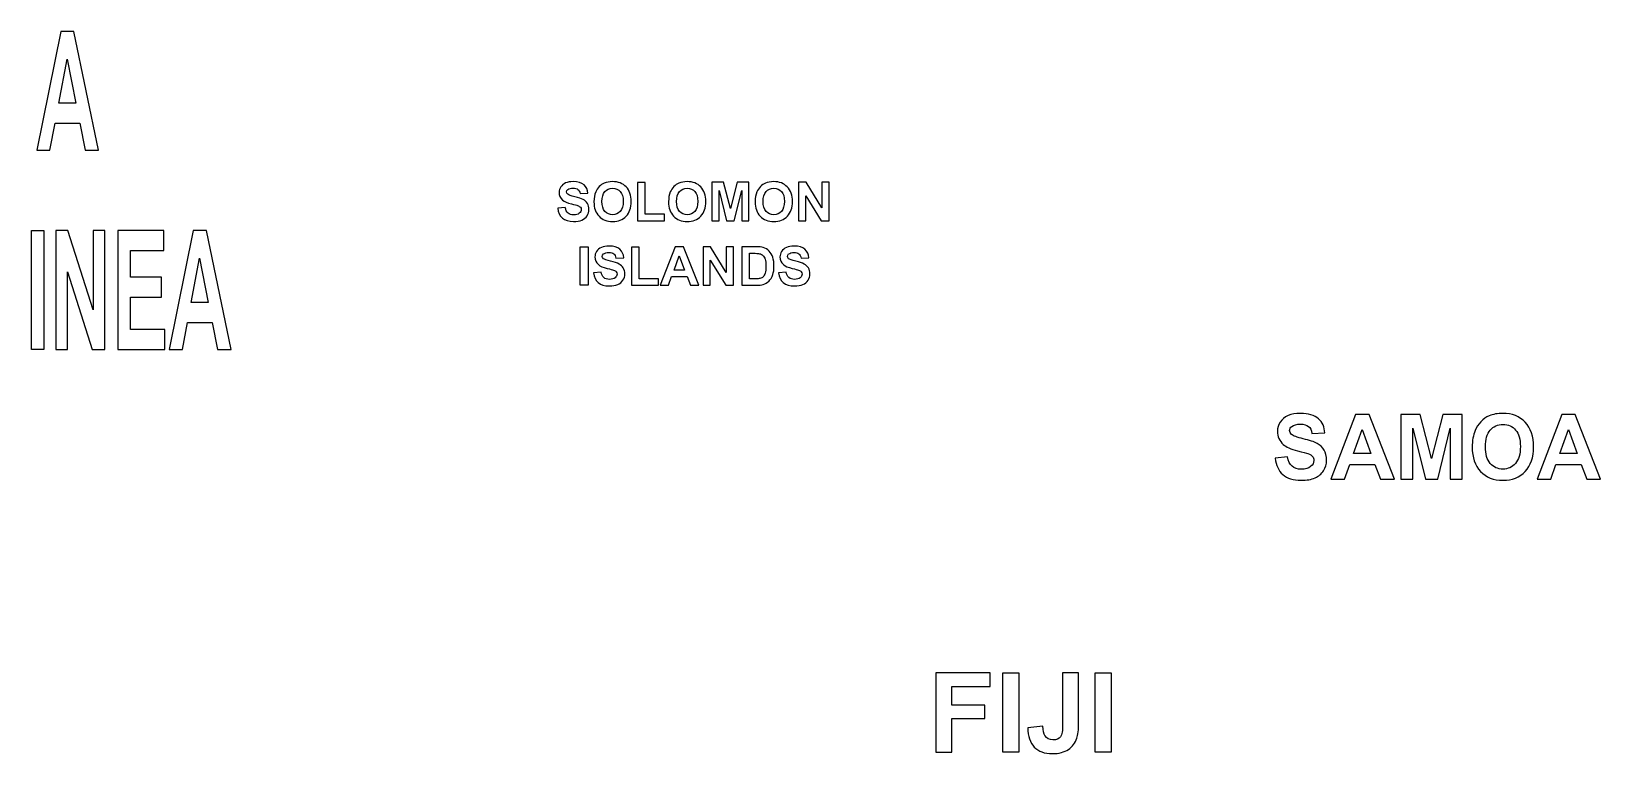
# Model space of a CAD drawing. Header units: centimetres. Extents: x -12.1 to 12.1, y -5 to 6.2.
# Drawn here: x 9.25 to 12.114, y -1.959 to -0.642 of the extents above; entities that cross this region are included whole.
import ezdxf

# ---------------------------------------------------------------- set-up
doc = ezdxf.new("R2010")
doc.units = ezdxf.units.CM
doc.header["$MEASUREMENT"] = 0
doc.layers.add('Layer 1', color=7, linetype='Continuous')

msp = doc.modelspace()

# ---------------------------------------------------------------- linework, layer by layer
at = {"layer": 'Layer 1', "color": 250}
for points, knots in [([(9.37281, -0.85866), (9.37281, -0.85866), (9.34809, -0.85866), (9.34809, -0.85866), (9.34809, -0.85866), (9.34809, -0.85866), (9.33828, -0.80944), (9.33828, -0.80944), (9.33828, -0.80944), (9.33828, -0.80944), (9.29329, -0.80944), (9.29329, -0.80944), (9.29329, -0.80944), (9.29329, -0.80944), (9.28397, -0.85866), (9.28397, -0.85866), (9.28397, -0.85866), (9.28397, -0.85866), (9.25986, -0.85866), (9.25986, -0.85866), (9.25986, -0.85866), (9.25986, -0.85866), (9.30374, -0.64189), (9.30374, -0.64189), (9.30374, -0.64189), (9.30374, -0.64189), (9.32776, -0.64189), (9.32776, -0.64189), (9.32776, -0.64189), (9.32776, -0.64189), (9.37281, -0.85866), (9.37281, -0.85866)], [0, 0, 0, 0, 0.1111111, 0.1111111, 0.1111111, 0.1111111, 0.2222222, 0.2222222, 0.2222222, 0.2222222, 0.3333333, 0.3333333, 0.3333333, 0.3333333, 0.4444444, 0.4444444, 0.4444444, 0.4444444, 0.5555556, 0.5555556, 0.5555556, 0.5555556, 0.6666667, 0.6666667, 0.6666667, 0.6666667, 0.7777778, 0.7777778, 0.7777778, 0.7777778, 1, 1, 1, 1]), ([(9.331, -0.7729), (9.331, -0.7729), (9.31548, -0.69247), (9.31548, -0.69247), (9.31548, -0.69247), (9.31548, -0.69247), (9.30025, -0.7729), (9.30025, -0.7729), (9.30025, -0.7729), (9.30025, -0.7729), (9.331, -0.7729), (9.331, -0.7729)], [0, 0, 0, 0, 0.25, 0.25, 0.25, 0.25, 0.5, 0.5, 0.5, 0.5, 1, 1, 1, 1]), ([(10.21053, -0.96456), (10.21053, -0.96456), (10.22431, -0.96319), (10.22431, -0.96319), (10.22431, -0.96319), (10.22515, -0.96782), (10.22681, -0.97123), (10.22937, -0.97341), (10.22937, -0.97341), (10.23191, -0.97557), (10.23528, -0.97664), (10.23963, -0.97664), (10.23963, -0.97664), (10.24422, -0.97664), (10.24763, -0.97571), (10.24993, -0.97379), (10.24993, -0.97379), (10.25226, -0.9718), (10.25339, -0.96957), (10.25339, -0.96698), (10.25339, -0.96698), (10.25339, -0.96534), (10.25293, -0.96389), (10.25197, -0.96275), (10.25197, -0.96275), (10.25095, -0.96159), (10.24926, -0.96057), (10.24687, -0.95972), (10.24687, -0.95972), (10.24519, -0.95914), (10.24137, -0.95809), (10.23551, -0.95664), (10.23551, -0.95664), (10.22792, -0.95474), (10.22259, -0.95245), (10.21948, -0.94967), (10.21948, -0.94967), (10.21522, -0.94584), (10.21306, -0.94112), (10.21306, -0.93558), (10.21306, -0.93558), (10.21306, -0.932), (10.21409, -0.92865), (10.21609, -0.92554), (10.21609, -0.92554), (10.21811, -0.92242), (10.22105, -0.92007), (10.22489, -0.91843), (10.22489, -0.91843), (10.22867, -0.91683), (10.23328, -0.91596), (10.23866, -0.91596), (10.23866, -0.91596), (10.24746, -0.91596), (10.2541, -0.91791), (10.25858, -0.92178), (10.25858, -0.92178), (10.26301, -0.92566), (10.26534, -0.93081), (10.26557, -0.93728), (10.26557, -0.93728), (10.26557, -0.93728), (10.25141, -0.93789), (10.25141, -0.93789), (10.25141, -0.93789), (10.25078, -0.93427), (10.24952, -0.93168), (10.24746, -0.93011), (10.24746, -0.93011), (10.2455, -0.92851), (10.24254, -0.92775), (10.23852, -0.92775), (10.23852, -0.92775), (10.23438, -0.92775), (10.23118, -0.92859), (10.22885, -0.93023), (10.22885, -0.93023), (10.22737, -0.93136), (10.22661, -0.93279), (10.22661, -0.93463), (10.22661, -0.93463), (10.22661, -0.93625), (10.22728, -0.93768), (10.22873, -0.93888), (10.22873, -0.93888), (10.23048, -0.94039), (10.23485, -0.94193), (10.24175, -0.94357), (10.24175, -0.94357), (10.24865, -0.94519), (10.25372, -0.94691), (10.25701, -0.94863), (10.25701, -0.94863), (10.26036, -0.95035), (10.26292, -0.95274), (10.26478, -0.95573), (10.26478, -0.95573), (10.26665, -0.9588), (10.26757, -0.96249), (10.26757, -0.96692), (10.26757, -0.96692), (10.26757, -0.97096), (10.26647, -0.97472), (10.26423, -0.97822), (10.26423, -0.97822), (10.26199, -0.98173), (10.25882, -0.98436), (10.25476, -0.98605), (10.25476, -0.98605), (10.25069, -0.98779), (10.24559, -0.98864), (10.23945, -0.98864), (10.23945, -0.98864), (10.2306, -0.98864), (10.22379, -0.98657), (10.21906, -0.98247), (10.21906, -0.98247), (10.21426, -0.97839), (10.21144, -0.97239), (10.21053, -0.96456)], [0, 0, 0, 0, 0.0322581, 0.0322581, 0.0322581, 0.0322581, 0.0645161, 0.0645161, 0.0645161, 0.0645161, 0.0967742, 0.0967742, 0.0967742, 0.0967742, 0.1290323, 0.1290323, 0.1290323, 0.1290323, 0.1612903, 0.1612903, 0.1612903, 0.1612903, 0.1935484, 0.1935484, 0.1935484, 0.1935484, 0.2258065, 0.2258065, 0.2258065, 0.2258065, 0.2580645, 0.2580645, 0.2580645, 0.2580645, 0.2903226, 0.2903226, 0.2903226, 0.2903226, 0.3225806, 0.3225806, 0.3225806, 0.3225806, 0.3548387, 0.3548387, 0.3548387, 0.3548387, 0.3870968, 0.3870968, 0.3870968, 0.3870968, 0.4193548, 0.4193548, 0.4193548, 0.4193548, 0.4516129, 0.4516129, 0.4516129, 0.4516129, 0.483871, 0.483871, 0.483871, 0.483871, 0.516129, 0.516129, 0.516129, 0.516129, 0.5483871, 0.5483871, 0.5483871, 0.5483871, 0.5806452, 0.5806452, 0.5806452, 0.5806452, 0.6129032, 0.6129032, 0.6129032, 0.6129032, 0.6451613, 0.6451613, 0.6451613, 0.6451613, 0.6774194, 0.6774194, 0.6774194, 0.6774194, 0.7096774, 0.7096774, 0.7096774, 0.7096774, 0.7419355, 0.7419355, 0.7419355, 0.7419355, 0.7741935, 0.7741935, 0.7741935, 0.7741935, 0.8064516, 0.8064516, 0.8064516, 0.8064516, 0.8387097, 0.8387097, 0.8387097, 0.8387097, 0.8709677, 0.8709677, 0.8709677, 0.8709677, 0.9032258, 0.9032258, 0.9032258, 0.9032258, 0.9354839, 0.9354839, 0.9354839, 0.9354839, 1, 1, 1, 1]), ([(10.27666, -0.95274), (10.27666, -0.94557), (10.27771, -0.93957), (10.27986, -0.93474), (10.27986, -0.93474), (10.28144, -0.93116), (10.28362, -0.9279), (10.28639, -0.9251), (10.28639, -0.9251), (10.28915, -0.92228), (10.29215, -0.92015), (10.29547, -0.91875), (10.29547, -0.91875), (10.29984, -0.91692), (10.30487, -0.91596), (10.31059, -0.91596), (10.31059, -0.91596), (10.32092, -0.91596), (10.32922, -0.91922), (10.33546, -0.92562), (10.33546, -0.92562), (10.34163, -0.93204), (10.34471, -0.94097), (10.34471, -0.95238), (10.34471, -0.95238), (10.34471, -0.96372), (10.34166, -0.9726), (10.33551, -0.979), (10.33551, -0.979), (10.32931, -0.98537), (10.32109, -0.98855), (10.31079, -0.98855), (10.31079, -0.98855), (10.30037, -0.98855), (10.29204, -0.98537), (10.28589, -0.97903), (10.28589, -0.97903), (10.27972, -0.97265), (10.27666, -0.96389), (10.27666, -0.95274)], [0, 0, 0, 0, 0.0909091, 0.0909091, 0.0909091, 0.0909091, 0.1818182, 0.1818182, 0.1818182, 0.1818182, 0.2727273, 0.2727273, 0.2727273, 0.2727273, 0.3636364, 0.3636364, 0.3636364, 0.3636364, 0.4545455, 0.4545455, 0.4545455, 0.4545455, 0.5454545, 0.5454545, 0.5454545, 0.5454545, 0.6363636, 0.6363636, 0.6363636, 0.6363636, 0.7272727, 0.7272727, 0.7272727, 0.7272727, 0.8181818, 0.8181818, 0.8181818, 0.8181818, 1, 1, 1, 1]), ([(10.41282, -0.95274), (10.41282, -0.94557), (10.41384, -0.93957), (10.41599, -0.93474), (10.41599, -0.93474), (10.41763, -0.93116), (10.41978, -0.9279), (10.42255, -0.9251), (10.42255, -0.9251), (10.42531, -0.92228), (10.42834, -0.92015), (10.43163, -0.91875), (10.43163, -0.91875), (10.436, -0.91692), (10.44104, -0.91596), (10.44675, -0.91596), (10.44675, -0.91596), (10.45708, -0.91596), (10.46539, -0.91922), (10.47158, -0.92562), (10.47158, -0.92562), (10.47773, -0.93204), (10.4809, -0.94097), (10.4809, -0.95238), (10.4809, -0.95238), (10.4809, -0.96372), (10.47778, -0.9726), (10.47162, -0.979), (10.47162, -0.979), (10.46547, -0.98537), (10.45723, -0.98855), (10.44695, -0.98855), (10.44695, -0.98855), (10.43647, -0.98855), (10.4282, -0.98537), (10.42205, -0.97903), (10.42205, -0.97903), (10.41588, -0.97265), (10.41282, -0.96389), (10.41282, -0.95274)], [0, 0, 0, 0, 0.0909091, 0.0909091, 0.0909091, 0.0909091, 0.1818182, 0.1818182, 0.1818182, 0.1818182, 0.2727273, 0.2727273, 0.2727273, 0.2727273, 0.3636364, 0.3636364, 0.3636364, 0.3636364, 0.4545455, 0.4545455, 0.4545455, 0.4545455, 0.5454545, 0.5454545, 0.5454545, 0.5454545, 0.6363636, 0.6363636, 0.6363636, 0.6363636, 0.7272727, 0.7272727, 0.7272727, 0.7272727, 0.8181818, 0.8181818, 0.8181818, 0.8181818, 1, 1, 1, 1]), ([(10.57077, -0.95274), (10.57077, -0.94557), (10.57181, -0.93957), (10.57394, -0.93474), (10.57394, -0.93474), (10.57557, -0.93116), (10.57772, -0.9279), (10.58049, -0.9251), (10.58049, -0.9251), (10.58325, -0.92228), (10.58628, -0.92015), (10.58958, -0.91875), (10.58958, -0.91875), (10.59397, -0.91692), (10.59901, -0.91596), (10.60472, -0.91596), (10.60472, -0.91596), (10.61503, -0.91596), (10.6233, -0.91922), (10.62953, -0.92562), (10.62953, -0.92562), (10.6357, -0.93204), (10.63885, -0.94097), (10.63885, -0.95238), (10.63885, -0.95238), (10.63885, -0.96372), (10.63573, -0.9726), (10.62959, -0.979), (10.62959, -0.979), (10.62338, -0.98537), (10.6152, -0.98855), (10.60489, -0.98855), (10.60489, -0.98855), (10.59444, -0.98855), (10.58617, -0.98537), (10.57999, -0.97903), (10.57999, -0.97903), (10.57382, -0.97265), (10.57077, -0.96389), (10.57077, -0.95274)], [0, 0, 0, 0, 0.0909091, 0.0909091, 0.0909091, 0.0909091, 0.1818182, 0.1818182, 0.1818182, 0.1818182, 0.2727273, 0.2727273, 0.2727273, 0.2727273, 0.3636364, 0.3636364, 0.3636364, 0.3636364, 0.4545455, 0.4545455, 0.4545455, 0.4545455, 0.5454545, 0.5454545, 0.5454545, 0.5454545, 0.6363636, 0.6363636, 0.6363636, 0.6363636, 0.7272727, 0.7272727, 0.7272727, 0.7272727, 0.8181818, 0.8181818, 0.8181818, 0.8181818, 1, 1, 1, 1]), ([(10.29125, -0.95221), (10.29125, -0.96019), (10.29305, -0.96619), (10.29679, -0.97029), (10.29679, -0.97029), (10.30045, -0.97443), (10.30508, -0.97647), (10.31074, -0.97647), (10.31074, -0.97647), (10.31638, -0.97647), (10.32101, -0.97443), (10.32465, -0.97033), (10.32465, -0.97033), (10.32829, -0.96631), (10.33007, -0.96019), (10.33007, -0.95204), (10.33007, -0.95204), (10.33007, -0.944), (10.32835, -0.93803), (10.32479, -0.93404), (10.32479, -0.93404), (10.32124, -0.93011), (10.31655, -0.9281), (10.31074, -0.9281), (10.31074, -0.9281), (10.30487, -0.9281), (10.30019, -0.93014), (10.29661, -0.93407), (10.29661, -0.93407), (10.29303, -0.93812), (10.29125, -0.94414), (10.29125, -0.95221)], [0, 0, 0, 0, 0.1111111, 0.1111111, 0.1111111, 0.1111111, 0.2222222, 0.2222222, 0.2222222, 0.2222222, 0.3333333, 0.3333333, 0.3333333, 0.3333333, 0.4444444, 0.4444444, 0.4444444, 0.4444444, 0.5555556, 0.5555556, 0.5555556, 0.5555556, 0.6666667, 0.6666667, 0.6666667, 0.6666667, 0.7777778, 0.7777778, 0.7777778, 0.7777778, 1, 1, 1, 1]), ([(10.35618, -0.98739), (10.35618, -0.98739), (10.35618, -0.91776), (10.35618, -0.91776), (10.35618, -0.91776), (10.35618, -0.91776), (10.37034, -0.91776), (10.37034, -0.91776), (10.37034, -0.91776), (10.37034, -0.91776), (10.37034, -0.97553), (10.37034, -0.97553), (10.37034, -0.97553), (10.37034, -0.97553), (10.40558, -0.97553), (10.40558, -0.97553), (10.40558, -0.97553), (10.40558, -0.97553), (10.40558, -0.98739), (10.40558, -0.98739), (10.40558, -0.98739), (10.40558, -0.98739), (10.35618, -0.98739), (10.35618, -0.98739)], [0, 0, 0, 0, 0.1428571, 0.1428571, 0.1428571, 0.1428571, 0.2857143, 0.2857143, 0.2857143, 0.2857143, 0.4285714, 0.4285714, 0.4285714, 0.4285714, 0.5714286, 0.5714286, 0.5714286, 0.5714286, 0.7142857, 0.7142857, 0.7142857, 0.7142857, 1, 1, 1, 1]), ([(10.42741, -0.95221), (10.42741, -0.96019), (10.42922, -0.96619), (10.43289, -0.97029), (10.43289, -0.97029), (10.43655, -0.97443), (10.44124, -0.97647), (10.44689, -0.97647), (10.44689, -0.97647), (10.45251, -0.97647), (10.45717, -0.97443), (10.46078, -0.97033), (10.46078, -0.97033), (10.46439, -0.96631), (10.46623, -0.96019), (10.46623, -0.95204), (10.46623, -0.95204), (10.46623, -0.944), (10.46445, -0.93803), (10.46093, -0.93404), (10.46093, -0.93404), (10.4574, -0.93011), (10.45275, -0.9281), (10.44689, -0.9281), (10.44689, -0.9281), (10.44104, -0.9281), (10.43635, -0.93014), (10.43276, -0.93407), (10.43276, -0.93407), (10.42919, -0.93812), (10.42741, -0.94414), (10.42741, -0.95221)], [0, 0, 0, 0, 0.1111111, 0.1111111, 0.1111111, 0.1111111, 0.2222222, 0.2222222, 0.2222222, 0.2222222, 0.3333333, 0.3333333, 0.3333333, 0.3333333, 0.4444444, 0.4444444, 0.4444444, 0.4444444, 0.5555556, 0.5555556, 0.5555556, 0.5555556, 0.6666667, 0.6666667, 0.6666667, 0.6666667, 0.7777778, 0.7777778, 0.7777778, 0.7777778, 1, 1, 1, 1]), ([(10.49173, -0.98739), (10.49173, -0.98739), (10.49173, -0.91718), (10.49173, -0.91718), (10.49173, -0.91718), (10.49173, -0.91718), (10.51293, -0.91718), (10.51293, -0.91718), (10.51293, -0.91718), (10.51293, -0.91718), (10.52569, -0.96509), (10.52569, -0.96509), (10.52569, -0.96509), (10.52569, -0.96509), (10.53827, -0.91718), (10.53827, -0.91718), (10.53827, -0.91718), (10.53827, -0.91718), (10.55952, -0.91718), (10.55952, -0.91718), (10.55952, -0.91718), (10.55952, -0.91718), (10.55952, -0.98739), (10.55952, -0.98739), (10.55952, -0.98739), (10.55952, -0.98739), (10.54639, -0.98739), (10.54639, -0.98739), (10.54639, -0.98739), (10.54639, -0.98739), (10.54639, -0.93215), (10.54639, -0.93215), (10.54639, -0.93215), (10.54639, -0.93215), (10.53244, -0.98739), (10.53244, -0.98739), (10.53244, -0.98739), (10.53244, -0.98739), (10.51881, -0.98739), (10.51881, -0.98739), (10.51881, -0.98739), (10.51881, -0.98739), (10.5049, -0.93215), (10.5049, -0.93215), (10.5049, -0.93215), (10.5049, -0.93215), (10.5049, -0.98739), (10.5049, -0.98739), (10.5049, -0.98739), (10.5049, -0.98739), (10.49173, -0.98739), (10.49173, -0.98739)], [0, 0, 0, 0, 0.0714286, 0.0714286, 0.0714286, 0.0714286, 0.1428571, 0.1428571, 0.1428571, 0.1428571, 0.2142857, 0.2142857, 0.2142857, 0.2142857, 0.2857143, 0.2857143, 0.2857143, 0.2857143, 0.3571429, 0.3571429, 0.3571429, 0.3571429, 0.4285714, 0.4285714, 0.4285714, 0.4285714, 0.5, 0.5, 0.5, 0.5, 0.5714286, 0.5714286, 0.5714286, 0.5714286, 0.6428571, 0.6428571, 0.6428571, 0.6428571, 0.7142857, 0.7142857, 0.7142857, 0.7142857, 0.7857143, 0.7857143, 0.7857143, 0.7857143, 0.8571429, 0.8571429, 0.8571429, 0.8571429, 1, 1, 1, 1]), ([(10.58538, -0.95221), (10.58538, -0.96019), (10.58716, -0.96619), (10.59086, -0.97029), (10.59086, -0.97029), (10.59452, -0.97443), (10.59919, -0.97647), (10.60483, -0.97647), (10.60483, -0.97647), (10.61051, -0.97647), (10.61511, -0.97443), (10.61872, -0.97033), (10.61872, -0.97033), (10.62236, -0.96631), (10.62417, -0.96019), (10.62417, -0.95204), (10.62417, -0.95204), (10.62417, -0.944), (10.62242, -0.93803), (10.61887, -0.93404), (10.61887, -0.93404), (10.61535, -0.93011), (10.61068, -0.9281), (10.60483, -0.9281), (10.60483, -0.9281), (10.59901, -0.9281), (10.59427, -0.93014), (10.59071, -0.93407), (10.59071, -0.93407), (10.58713, -0.93812), (10.58538, -0.94414), (10.58538, -0.95221)], [0, 0, 0, 0, 0.1111111, 0.1111111, 0.1111111, 0.1111111, 0.2222222, 0.2222222, 0.2222222, 0.2222222, 0.3333333, 0.3333333, 0.3333333, 0.3333333, 0.4444444, 0.4444444, 0.4444444, 0.4444444, 0.5555556, 0.5555556, 0.5555556, 0.5555556, 0.6666667, 0.6666667, 0.6666667, 0.6666667, 0.7777778, 0.7777778, 0.7777778, 0.7777778, 1, 1, 1, 1]), ([(10.65002, -0.98739), (10.65002, -0.98739), (10.65002, -0.91718), (10.65002, -0.91718), (10.65002, -0.91718), (10.65002, -0.91718), (10.66386, -0.91718), (10.66386, -0.91718), (10.66386, -0.91718), (10.66386, -0.91718), (10.69251, -0.96406), (10.69251, -0.96406), (10.69251, -0.96406), (10.69251, -0.96406), (10.69251, -0.91718), (10.69251, -0.91718), (10.69251, -0.91718), (10.69251, -0.91718), (10.7057, -0.91718), (10.7057, -0.91718), (10.7057, -0.91718), (10.7057, -0.91718), (10.7057, -0.98739), (10.7057, -0.98739), (10.7057, -0.98739), (10.7057, -0.98739), (10.69149, -0.98739), (10.69149, -0.98739), (10.69149, -0.98739), (10.69149, -0.98739), (10.66321, -0.94159), (10.66321, -0.94159), (10.66321, -0.94159), (10.66321, -0.94159), (10.66321, -0.98739), (10.66321, -0.98739), (10.66321, -0.98739), (10.66321, -0.98739), (10.65002, -0.98739), (10.65002, -0.98739)], [0, 0, 0, 0, 0.0909091, 0.0909091, 0.0909091, 0.0909091, 0.1818182, 0.1818182, 0.1818182, 0.1818182, 0.2727273, 0.2727273, 0.2727273, 0.2727273, 0.3636364, 0.3636364, 0.3636364, 0.3636364, 0.4545455, 0.4545455, 0.4545455, 0.4545455, 0.5454545, 0.5454545, 0.5454545, 0.5454545, 0.6363636, 0.6363636, 0.6363636, 0.6363636, 0.7272727, 0.7272727, 0.7272727, 0.7272727, 0.8181818, 0.8181818, 0.8181818, 0.8181818, 1, 1, 1, 1]), ([(9.25013, -1.22203), (9.25013, -1.22203), (9.27288, -1.22203), (9.27288, -1.22203), (9.27288, -1.22203), (9.27288, -1.22203), (9.27288, -1.00527), (9.27288, -1.00527), (9.27288, -1.00527), (9.27288, -1.00527), (9.25013, -1.00527), (9.25013, -1.00527), (9.25013, -1.00527), (9.25013, -1.00527), (9.25013, -1.22203), (9.25013, -1.22203)], [0, 0, 0, 0, 0.2, 0.2, 0.2, 0.2, 0.4, 0.4, 0.4, 0.4, 0.6, 0.6, 0.6, 0.6, 1, 1, 1, 1]), ([(9.29475, -1.22203), (9.29475, -1.22203), (9.29475, -1.00527), (9.29475, -1.00527), (9.29475, -1.00527), (9.29475, -1.00527), (9.31688, -1.00527), (9.31688, -1.00527), (9.31688, -1.00527), (9.31688, -1.00527), (9.36297, -1.15001), (9.36297, -1.15001), (9.36297, -1.15001), (9.36297, -1.15001), (9.36297, -1.00527), (9.36297, -1.00527), (9.36297, -1.00527), (9.36297, -1.00527), (9.38408, -1.00527), (9.38408, -1.00527), (9.38408, -1.00527), (9.38408, -1.00527), (9.38408, -1.22203), (9.38408, -1.22203), (9.38408, -1.22203), (9.38408, -1.22203), (9.36128, -1.22203), (9.36128, -1.22203), (9.36128, -1.22203), (9.36128, -1.22203), (9.31586, -1.08068), (9.31586, -1.08068), (9.31586, -1.08068), (9.31586, -1.08068), (9.31586, -1.22203), (9.31586, -1.22203), (9.31586, -1.22203), (9.31586, -1.22203), (9.29475, -1.22203), (9.29475, -1.22203)], [0, 0, 0, 0, 0.0909091, 0.0909091, 0.0909091, 0.0909091, 0.1818182, 0.1818182, 0.1818182, 0.1818182, 0.2727273, 0.2727273, 0.2727273, 0.2727273, 0.3636364, 0.3636364, 0.3636364, 0.3636364, 0.4545455, 0.4545455, 0.4545455, 0.4545455, 0.5454545, 0.5454545, 0.5454545, 0.5454545, 0.6363636, 0.6363636, 0.6363636, 0.6363636, 0.7272727, 0.7272727, 0.7272727, 0.7272727, 0.8181818, 0.8181818, 0.8181818, 0.8181818, 1, 1, 1, 1]), ([(9.40813, -1.22203), (9.40813, -1.22203), (9.40813, -1.00527), (9.40813, -1.00527), (9.40813, -1.00527), (9.40813, -1.00527), (9.49162, -1.00527), (9.49162, -1.00527), (9.49162, -1.00527), (9.49162, -1.00527), (9.49162, -1.0419), (9.49162, -1.0419), (9.49162, -1.0419), (9.49162, -1.0419), (9.43082, -1.0419), (9.43082, -1.0419), (9.43082, -1.0419), (9.43082, -1.0419), (9.43082, -1.08997), (9.43082, -1.08997), (9.43082, -1.08997), (9.43082, -1.08997), (9.4874, -1.08997), (9.4874, -1.08997), (9.4874, -1.08997), (9.4874, -1.08997), (9.4874, -1.12652), (9.4874, -1.12652), (9.4874, -1.12652), (9.4874, -1.12652), (9.43082, -1.12652), (9.43082, -1.12652), (9.43082, -1.12652), (9.43082, -1.12652), (9.43082, -1.18551), (9.43082, -1.18551), (9.43082, -1.18551), (9.43082, -1.18551), (9.49375, -1.18551), (9.49375, -1.18551), (9.49375, -1.18551), (9.49375, -1.18551), (9.49375, -1.22203), (9.49375, -1.22203), (9.49375, -1.22203), (9.49375, -1.22203), (9.40813, -1.22203), (9.40813, -1.22203)], [0, 0, 0, 0, 0.0769231, 0.0769231, 0.0769231, 0.0769231, 0.1538462, 0.1538462, 0.1538462, 0.1538462, 0.2307692, 0.2307692, 0.2307692, 0.2307692, 0.3076923, 0.3076923, 0.3076923, 0.3076923, 0.3846154, 0.3846154, 0.3846154, 0.3846154, 0.4615385, 0.4615385, 0.4615385, 0.4615385, 0.5384615, 0.5384615, 0.5384615, 0.5384615, 0.6153846, 0.6153846, 0.6153846, 0.6153846, 0.6923077, 0.6923077, 0.6923077, 0.6923077, 0.7692308, 0.7692308, 0.7692308, 0.7692308, 0.8461538, 0.8461538, 0.8461538, 0.8461538, 1, 1, 1, 1]), ([(9.61455, -1.22203), (9.61455, -1.22203), (9.58981, -1.22203), (9.58981, -1.22203), (9.58981, -1.22203), (9.58981, -1.22203), (9.57999, -1.17282), (9.57999, -1.17282), (9.57999, -1.17282), (9.57999, -1.17282), (9.53498, -1.17282), (9.53498, -1.17282), (9.53498, -1.17282), (9.53498, -1.17282), (9.52569, -1.22203), (9.52569, -1.22203), (9.52569, -1.22203), (9.52569, -1.22203), (9.50158, -1.22203), (9.50158, -1.22203), (9.50158, -1.22203), (9.50158, -1.22203), (9.54546, -1.00527), (9.54546, -1.00527), (9.54546, -1.00527), (9.54546, -1.00527), (9.56951, -1.00527), (9.56951, -1.00527), (9.56951, -1.00527), (9.56951, -1.00527), (9.61455, -1.22203), (9.61455, -1.22203)], [0, 0, 0, 0, 0.1111111, 0.1111111, 0.1111111, 0.1111111, 0.2222222, 0.2222222, 0.2222222, 0.2222222, 0.3333333, 0.3333333, 0.3333333, 0.3333333, 0.4444444, 0.4444444, 0.4444444, 0.4444444, 0.5555556, 0.5555556, 0.5555556, 0.5555556, 0.6666667, 0.6666667, 0.6666667, 0.6666667, 0.7777778, 0.7777778, 0.7777778, 0.7777778, 1, 1, 1, 1]), ([(9.57271, -1.13627), (9.57271, -1.13627), (9.5572, -1.05585), (9.5572, -1.05585), (9.5572, -1.05585), (9.5572, -1.05585), (9.54197, -1.13627), (9.54197, -1.13627), (9.54197, -1.13627), (9.54197, -1.13627), (9.57271, -1.13627), (9.57271, -1.13627)], [0, 0, 0, 0, 0.25, 0.25, 0.25, 0.25, 0.5, 0.5, 0.5, 0.5, 1, 1, 1, 1]), ([(10.25179, -1.10503), (10.25179, -1.10503), (10.26595, -1.10503), (10.26595, -1.10503), (10.26595, -1.10503), (10.26595, -1.10503), (10.26595, -1.03486), (10.26595, -1.03486), (10.26595, -1.03486), (10.26595, -1.03486), (10.25179, -1.03486), (10.25179, -1.03486), (10.25179, -1.03486), (10.25179, -1.03486), (10.25179, -1.10503), (10.25179, -1.10503)], [0, 0, 0, 0, 0.2, 0.2, 0.2, 0.2, 0.4, 0.4, 0.4, 0.4, 0.6, 0.6, 0.6, 0.6, 1, 1, 1, 1]), ([(10.27588, -1.08223), (10.27588, -1.08223), (10.28965, -1.08086), (10.28965, -1.08086), (10.28965, -1.08086), (10.29046, -1.08549), (10.29212, -1.0889), (10.29469, -1.09108), (10.29469, -1.09108), (10.29722, -1.09323), (10.30066, -1.09431), (10.30497, -1.09431), (10.30497, -1.09431), (10.30954, -1.09431), (10.31295, -1.09338), (10.3153, -1.09143), (10.3153, -1.09143), (10.31758, -1.08948), (10.31874, -1.08724), (10.31874, -1.08465), (10.31874, -1.08465), (10.31874, -1.08299), (10.31825, -1.08158), (10.31731, -1.08042), (10.31731, -1.08042), (10.31629, -1.07929), (10.31461, -1.07821), (10.31221, -1.07739), (10.31221, -1.07739), (10.31053, -1.07681), (10.30674, -1.07577), (10.30086, -1.0743), (10.30086, -1.0743), (10.29326, -1.07241), (10.28796, -1.07011), (10.28484, -1.06732), (10.28484, -1.06732), (10.28053, -1.06353), (10.27841, -1.05879), (10.27841, -1.05322), (10.27841, -1.05322), (10.27841, -1.04967), (10.27943, -1.0463), (10.28141, -1.04321), (10.28141, -1.04321), (10.28348, -1.04009), (10.28639, -1.03773), (10.2902, -1.0361), (10.2902, -1.0361), (10.29405, -1.03447), (10.29862, -1.03363), (10.30403, -1.03363), (10.30403, -1.03363), (10.31283, -1.03363), (10.31947, -1.03561), (10.32393, -1.03946), (10.32393, -1.03946), (10.32837, -1.04333), (10.33068, -1.04848), (10.33091, -1.05494), (10.33091, -1.05494), (10.33091, -1.05494), (10.31673, -1.05555), (10.31673, -1.05555), (10.31673, -1.05555), (10.31617, -1.05194), (10.31484, -1.04932), (10.31283, -1.04778), (10.31283, -1.04778), (10.31088, -1.04617), (10.30785, -1.04539), (10.30386, -1.04539), (10.30386, -1.04539), (10.29972, -1.04539), (10.29652, -1.04626), (10.29419, -1.04792), (10.29419, -1.04792), (10.29271, -1.04903), (10.29195, -1.05043), (10.29195, -1.05229), (10.29195, -1.05229), (10.29195, -1.05392), (10.29265, -1.05535), (10.29408, -1.05654), (10.29408, -1.05654), (10.29582, -1.05803), (10.30019, -1.0596), (10.30706, -1.06123), (10.30706, -1.06123), (10.31396, -1.06286), (10.31906, -1.06458), (10.32238, -1.0663), (10.32238, -1.0663), (10.3257, -1.06801), (10.32829, -1.07041), (10.33012, -1.0734), (10.33012, -1.0734), (10.33201, -1.07643), (10.33295, -1.08016), (10.33295, -1.08459), (10.33295, -1.08459), (10.33295, -1.08863), (10.33184, -1.09239), (10.32957, -1.09591), (10.32957, -1.09591), (10.3273, -1.09941), (10.32418, -1.10203), (10.32008, -1.10371), (10.32008, -1.10371), (10.31603, -1.10543), (10.31093, -1.10628), (10.30482, -1.10628), (10.30482, -1.10628), (10.29597, -1.10628), (10.28913, -1.10427), (10.28438, -1.10013), (10.28438, -1.10013), (10.27963, -1.09603), (10.27678, -1.09006), (10.27588, -1.08223)], [0, 0, 0, 0, 0.0322581, 0.0322581, 0.0322581, 0.0322581, 0.0645161, 0.0645161, 0.0645161, 0.0645161, 0.0967742, 0.0967742, 0.0967742, 0.0967742, 0.1290323, 0.1290323, 0.1290323, 0.1290323, 0.1612903, 0.1612903, 0.1612903, 0.1612903, 0.1935484, 0.1935484, 0.1935484, 0.1935484, 0.2258065, 0.2258065, 0.2258065, 0.2258065, 0.2580645, 0.2580645, 0.2580645, 0.2580645, 0.2903226, 0.2903226, 0.2903226, 0.2903226, 0.3225806, 0.3225806, 0.3225806, 0.3225806, 0.3548387, 0.3548387, 0.3548387, 0.3548387, 0.3870968, 0.3870968, 0.3870968, 0.3870968, 0.4193548, 0.4193548, 0.4193548, 0.4193548, 0.4516129, 0.4516129, 0.4516129, 0.4516129, 0.483871, 0.483871, 0.483871, 0.483871, 0.516129, 0.516129, 0.516129, 0.516129, 0.5483871, 0.5483871, 0.5483871, 0.5483871, 0.5806452, 0.5806452, 0.5806452, 0.5806452, 0.6129032, 0.6129032, 0.6129032, 0.6129032, 0.6451613, 0.6451613, 0.6451613, 0.6451613, 0.6774194, 0.6774194, 0.6774194, 0.6774194, 0.7096774, 0.7096774, 0.7096774, 0.7096774, 0.7419355, 0.7419355, 0.7419355, 0.7419355, 0.7741935, 0.7741935, 0.7741935, 0.7741935, 0.8064516, 0.8064516, 0.8064516, 0.8064516, 0.8387097, 0.8387097, 0.8387097, 0.8387097, 0.8709677, 0.8709677, 0.8709677, 0.8709677, 0.9032258, 0.9032258, 0.9032258, 0.9032258, 0.9354839, 0.9354839, 0.9354839, 0.9354839, 1, 1, 1, 1]), ([(10.34527, -1.10503), (10.34527, -1.10503), (10.34527, -1.03544), (10.34527, -1.03544), (10.34527, -1.03544), (10.34527, -1.03544), (10.35939, -1.03544), (10.35939, -1.03544), (10.35939, -1.03544), (10.35939, -1.03544), (10.35939, -1.09321), (10.35939, -1.09321), (10.35939, -1.09321), (10.35939, -1.09321), (10.39466, -1.09321), (10.39466, -1.09321), (10.39466, -1.09321), (10.39466, -1.09321), (10.39466, -1.10503), (10.39466, -1.10503), (10.39466, -1.10503), (10.39466, -1.10503), (10.34527, -1.10503), (10.34527, -1.10503)], [0, 0, 0, 0, 0.1428571, 0.1428571, 0.1428571, 0.1428571, 0.2857143, 0.2857143, 0.2857143, 0.2857143, 0.4285714, 0.4285714, 0.4285714, 0.4285714, 0.5714286, 0.5714286, 0.5714286, 0.5714286, 0.7142857, 0.7142857, 0.7142857, 0.7142857, 1, 1, 1, 1]), ([(10.46803, -1.10503), (10.46803, -1.10503), (10.45266, -1.10503), (10.45266, -1.10503), (10.45266, -1.10503), (10.45266, -1.10503), (10.44646, -1.08913), (10.44646, -1.08913), (10.44646, -1.08913), (10.44646, -1.08913), (10.41841, -1.08913), (10.41841, -1.08913), (10.41841, -1.08913), (10.41841, -1.08913), (10.41265, -1.10503), (10.41265, -1.10503), (10.41265, -1.10503), (10.41265, -1.10503), (10.39762, -1.10503), (10.39762, -1.10503), (10.39762, -1.10503), (10.39762, -1.10503), (10.42494, -1.03485), (10.42494, -1.03485), (10.42494, -1.03485), (10.42494, -1.03485), (10.43996, -1.03485), (10.43996, -1.03485), (10.43996, -1.03485), (10.43996, -1.03485), (10.46803, -1.10503), (10.46803, -1.10503)], [0, 0, 0, 0, 0.1111111, 0.1111111, 0.1111111, 0.1111111, 0.2222222, 0.2222222, 0.2222222, 0.2222222, 0.3333333, 0.3333333, 0.3333333, 0.3333333, 0.4444444, 0.4444444, 0.4444444, 0.4444444, 0.5555556, 0.5555556, 0.5555556, 0.5555556, 0.6666667, 0.6666667, 0.6666667, 0.6666667, 0.7777778, 0.7777778, 0.7777778, 0.7777778, 1, 1, 1, 1]), ([(10.44194, -1.07728), (10.44194, -1.07728), (10.43228, -1.05124), (10.43228, -1.05124), (10.43228, -1.05124), (10.43228, -1.05124), (10.42281, -1.07728), (10.42281, -1.07728), (10.42281, -1.07728), (10.42281, -1.07728), (10.44194, -1.07728), (10.44194, -1.07728)], [0, 0, 0, 0, 0.25, 0.25, 0.25, 0.25, 0.5, 0.5, 0.5, 0.5, 1, 1, 1, 1]), ([(10.47569, -1.10503), (10.47569, -1.10503), (10.47569, -1.03485), (10.47569, -1.03485), (10.47569, -1.03485), (10.47569, -1.03485), (10.48952, -1.03485), (10.48952, -1.03485), (10.48952, -1.03485), (10.48952, -1.03485), (10.5182, -1.08173), (10.5182, -1.08173), (10.5182, -1.08173), (10.5182, -1.08173), (10.5182, -1.03485), (10.5182, -1.03485), (10.5182, -1.03485), (10.5182, -1.03485), (10.53134, -1.03485), (10.53134, -1.03485), (10.53134, -1.03485), (10.53134, -1.03485), (10.53134, -1.10503), (10.53134, -1.10503), (10.53134, -1.10503), (10.53134, -1.10503), (10.51716, -1.10503), (10.51716, -1.10503), (10.51716, -1.10503), (10.51716, -1.10503), (10.48888, -1.05925), (10.48888, -1.05925), (10.48888, -1.05925), (10.48888, -1.05925), (10.48888, -1.10503), (10.48888, -1.10503), (10.48888, -1.10503), (10.48888, -1.10503), (10.47569, -1.10503), (10.47569, -1.10503)], [0, 0, 0, 0, 0.0909091, 0.0909091, 0.0909091, 0.0909091, 0.1818182, 0.1818182, 0.1818182, 0.1818182, 0.2727273, 0.2727273, 0.2727273, 0.2727273, 0.3636364, 0.3636364, 0.3636364, 0.3636364, 0.4545455, 0.4545455, 0.4545455, 0.4545455, 0.5454545, 0.5454545, 0.5454545, 0.5454545, 0.6363636, 0.6363636, 0.6363636, 0.6363636, 0.7272727, 0.7272727, 0.7272727, 0.7272727, 0.8181818, 0.8181818, 0.8181818, 0.8181818, 1, 1, 1, 1]), ([(10.5463, -1.03485), (10.5463, -1.03485), (10.57225, -1.03485), (10.57225, -1.03485), (10.57225, -1.03485), (10.5781, -1.03485), (10.58253, -1.03529), (10.58562, -1.03619), (10.58562, -1.03619), (10.58969, -1.03742), (10.59324, -1.03957), (10.59618, -1.04266), (10.59618, -1.04266), (10.59909, -1.04574), (10.60134, -1.04953), (10.60288, -1.05401), (10.60288, -1.05401), (10.60443, -1.05852), (10.60518, -1.06403), (10.60518, -1.07064), (10.60518, -1.07064), (10.60518, -1.0764), (10.60448, -1.08139), (10.60302, -1.08555), (10.60302, -1.08555), (10.60128, -1.09067), (10.59877, -1.09481), (10.59551, -1.09795), (10.59551, -1.09795), (10.59307, -1.10034), (10.58975, -1.10223), (10.58556, -1.10357), (10.58556, -1.10357), (10.58244, -1.10453), (10.57828, -1.10503), (10.573, -1.10503), (10.573, -1.10503), (10.573, -1.10503), (10.5463, -1.10503), (10.5463, -1.10503), (10.5463, -1.10503), (10.5463, -1.10503), (10.5463, -1.03485), (10.5463, -1.03485)], [0, 0, 0, 0, 0.0833333, 0.0833333, 0.0833333, 0.0833333, 0.1666667, 0.1666667, 0.1666667, 0.1666667, 0.25, 0.25, 0.25, 0.25, 0.3333333, 0.3333333, 0.3333333, 0.3333333, 0.4166667, 0.4166667, 0.4166667, 0.4166667, 0.5, 0.5, 0.5, 0.5, 0.5833333, 0.5833333, 0.5833333, 0.5833333, 0.6666667, 0.6666667, 0.6666667, 0.6666667, 0.75, 0.75, 0.75, 0.75, 0.8333333, 0.8333333, 0.8333333, 0.8333333, 1, 1, 1, 1]), ([(10.56051, -1.04673), (10.56051, -1.04673), (10.56051, -1.09321), (10.56051, -1.09321), (10.56051, -1.09321), (10.56051, -1.09321), (10.57108, -1.09321), (10.57108, -1.09321), (10.57108, -1.09321), (10.57502, -1.09321), (10.5779, -1.093), (10.57965, -1.09256), (10.57965, -1.09256), (10.58198, -1.09201), (10.58387, -1.09099), (10.58541, -1.08959), (10.58541, -1.08959), (10.58689, -1.08825), (10.58812, -1.08598), (10.58911, -1.08286), (10.58911, -1.08286), (10.59007, -1.07972), (10.5905, -1.07541), (10.5905, -1.06997), (10.5905, -1.06997), (10.5905, -1.06458), (10.59007, -1.06042), (10.58911, -1.05751), (10.58911, -1.05751), (10.58812, -1.05459), (10.58684, -1.05235), (10.58509, -1.05072), (10.58509, -1.05072), (10.58335, -1.04909), (10.58116, -1.04796), (10.57851, -1.0474), (10.57851, -1.0474), (10.57656, -1.04697), (10.57266, -1.04673), (10.56689, -1.04673), (10.56689, -1.04673), (10.56689, -1.04673), (10.56051, -1.04673), (10.56051, -1.04673)], [0, 0, 0, 0, 0.0833333, 0.0833333, 0.0833333, 0.0833333, 0.1666667, 0.1666667, 0.1666667, 0.1666667, 0.25, 0.25, 0.25, 0.25, 0.3333333, 0.3333333, 0.3333333, 0.3333333, 0.4166667, 0.4166667, 0.4166667, 0.4166667, 0.5, 0.5, 0.5, 0.5, 0.5833333, 0.5833333, 0.5833333, 0.5833333, 0.6666667, 0.6666667, 0.6666667, 0.6666667, 0.75, 0.75, 0.75, 0.75, 0.8333333, 0.8333333, 0.8333333, 0.8333333, 1, 1, 1, 1]), ([(10.6136, -1.08223), (10.6136, -1.08223), (10.6274, -1.08086), (10.6274, -1.08086), (10.6274, -1.08086), (10.62822, -1.08549), (10.62991, -1.0889), (10.63247, -1.09108), (10.63247, -1.09108), (10.635, -1.09323), (10.63843, -1.09431), (10.64268, -1.09431), (10.64268, -1.09431), (10.64732, -1.09431), (10.65072, -1.09338), (10.65305, -1.09143), (10.65305, -1.09143), (10.65535, -1.08948), (10.65649, -1.08724), (10.65649, -1.08465), (10.65649, -1.08465), (10.65649, -1.08299), (10.65602, -1.08158), (10.65507, -1.08042), (10.65507, -1.08042), (10.65404, -1.07929), (10.65235, -1.07821), (10.64996, -1.07739), (10.64996, -1.07739), (10.64828, -1.07681), (10.64449, -1.07577), (10.63861, -1.0743), (10.63861, -1.0743), (10.63101, -1.07241), (10.62568, -1.07011), (10.62257, -1.06732), (10.62257, -1.06732), (10.61831, -1.06353), (10.61613, -1.05879), (10.61613, -1.05322), (10.61613, -1.05322), (10.61613, -1.04967), (10.61718, -1.0463), (10.61919, -1.04321), (10.61919, -1.04321), (10.6212, -1.04009), (10.62414, -1.03773), (10.62798, -1.0361), (10.62798, -1.0361), (10.63176, -1.03447), (10.63637, -1.03363), (10.64175, -1.03363), (10.64175, -1.03363), (10.65058, -1.03363), (10.65722, -1.03561), (10.66167, -1.03946), (10.66167, -1.03946), (10.6661, -1.04333), (10.66843, -1.04848), (10.66866, -1.05494), (10.66866, -1.05494), (10.66866, -1.05494), (10.65451, -1.05555), (10.65451, -1.05555), (10.65451, -1.05555), (10.65389, -1.05194), (10.65259, -1.04932), (10.65058, -1.04778), (10.65058, -1.04778), (10.64859, -1.04617), (10.64563, -1.04539), (10.64158, -1.04539), (10.64158, -1.04539), (10.63748, -1.04539), (10.63427, -1.04626), (10.63191, -1.04792), (10.63191, -1.04792), (10.63046, -1.04903), (10.6297, -1.05043), (10.6297, -1.05229), (10.6297, -1.05229), (10.6297, -1.05392), (10.6304, -1.05535), (10.6318, -1.05654), (10.6318, -1.05654), (10.63357, -1.05803), (10.63791, -1.0596), (10.64484, -1.06123), (10.64484, -1.06123), (10.65174, -1.06286), (10.65684, -1.06458), (10.6601, -1.0663), (10.6601, -1.0663), (10.66342, -1.06801), (10.66598, -1.07041), (10.66788, -1.0734), (10.66788, -1.0734), (10.66974, -1.07643), (10.67064, -1.08016), (10.67064, -1.08459), (10.67064, -1.08459), (10.67064, -1.08863), (10.66954, -1.09239), (10.66729, -1.09591), (10.66729, -1.09591), (10.66508, -1.09941), (10.66193, -1.10203), (10.65786, -1.10371), (10.65786, -1.10371), (10.65375, -1.10543), (10.64869, -1.10628), (10.64257, -1.10628), (10.64257, -1.10628), (10.63372, -1.10628), (10.62688, -1.10427), (10.62213, -1.10013), (10.62213, -1.10013), (10.61735, -1.09603), (10.61453, -1.09006), (10.6136, -1.08223)], [0, 0, 0, 0, 0.0322581, 0.0322581, 0.0322581, 0.0322581, 0.0645161, 0.0645161, 0.0645161, 0.0645161, 0.0967742, 0.0967742, 0.0967742, 0.0967742, 0.1290323, 0.1290323, 0.1290323, 0.1290323, 0.1612903, 0.1612903, 0.1612903, 0.1612903, 0.1935484, 0.1935484, 0.1935484, 0.1935484, 0.2258065, 0.2258065, 0.2258065, 0.2258065, 0.2580645, 0.2580645, 0.2580645, 0.2580645, 0.2903226, 0.2903226, 0.2903226, 0.2903226, 0.3225806, 0.3225806, 0.3225806, 0.3225806, 0.3548387, 0.3548387, 0.3548387, 0.3548387, 0.3870968, 0.3870968, 0.3870968, 0.3870968, 0.4193548, 0.4193548, 0.4193548, 0.4193548, 0.4516129, 0.4516129, 0.4516129, 0.4516129, 0.483871, 0.483871, 0.483871, 0.483871, 0.516129, 0.516129, 0.516129, 0.516129, 0.5483871, 0.5483871, 0.5483871, 0.5483871, 0.5806452, 0.5806452, 0.5806452, 0.5806452, 0.6129032, 0.6129032, 0.6129032, 0.6129032, 0.6451613, 0.6451613, 0.6451613, 0.6451613, 0.6774194, 0.6774194, 0.6774194, 0.6774194, 0.7096774, 0.7096774, 0.7096774, 0.7096774, 0.7419355, 0.7419355, 0.7419355, 0.7419355, 0.7741935, 0.7741935, 0.7741935, 0.7741935, 0.8064516, 0.8064516, 0.8064516, 0.8064516, 0.8387097, 0.8387097, 0.8387097, 0.8387097, 0.8709677, 0.8709677, 0.8709677, 0.8709677, 0.9032258, 0.9032258, 0.9032258, 0.9032258, 0.9354839, 0.9354839, 0.9354839, 0.9354839, 1, 1, 1, 1]), ([(11.51963, -1.42035), (11.51963, -1.42035), (11.54234, -1.41808), (11.54234, -1.41808), (11.54234, -1.41808), (11.54368, -1.42589), (11.54647, -1.43157), (11.55067, -1.43523), (11.55067, -1.43523), (11.55484, -1.43887), (11.56046, -1.44074), (11.56753, -1.44074), (11.56753, -1.44074), (11.57504, -1.44074), (11.5807, -1.43908), (11.58448, -1.43585), (11.58448, -1.43585), (11.58832, -1.43258), (11.59025, -1.4288), (11.59025, -1.42443), (11.59025, -1.42443), (11.59025, -1.42164), (11.58943, -1.41925), (11.58783, -1.41732), (11.58783, -1.41732), (11.58619, -1.41537), (11.5834, -1.41366), (11.57941, -1.41221), (11.57941, -1.41221), (11.5767, -1.41124), (11.57047, -1.40952), (11.56075, -1.40705), (11.56075, -1.40705), (11.54826, -1.40388), (11.53949, -1.4), (11.53445, -1.3954), (11.53445, -1.3954), (11.52735, -1.38888), (11.52383, -1.38095), (11.52383, -1.37164), (11.52383, -1.37164), (11.52383, -1.36564), (11.52551, -1.36002), (11.52884, -1.35481), (11.52884, -1.35481), (11.53215, -1.34956), (11.53696, -1.34555), (11.54321, -1.34281), (11.54321, -1.34281), (11.54948, -1.34007), (11.55711, -1.3387), (11.56595, -1.3387), (11.56595, -1.3387), (11.58046, -1.3387), (11.59138, -1.34197), (11.59866, -1.34849), (11.59866, -1.34849), (11.60603, -1.35492), (11.60984, -1.36363), (11.61022, -1.37443), (11.61022, -1.37443), (11.61022, -1.37443), (11.5869, -1.37548), (11.5869, -1.37548), (11.5869, -1.37548), (11.58591, -1.36942), (11.58375, -1.36506), (11.58052, -1.36241), (11.58052, -1.36241), (11.5772, -1.35973), (11.57228, -1.35845), (11.56572, -1.35845), (11.56572, -1.35845), (11.55894, -1.35845), (11.55364, -1.35985), (11.54983, -1.3627), (11.54983, -1.3627), (11.54735, -1.36454), (11.5461, -1.36698), (11.5461, -1.37003), (11.5461, -1.37003), (11.5461, -1.37281), (11.54727, -1.37522), (11.54956, -1.37717), (11.54956, -1.37717), (11.55253, -1.37971), (11.55967, -1.38236), (11.571, -1.38509), (11.571, -1.38509), (11.58232, -1.38783), (11.59074, -1.39065), (11.59616, -1.39363), (11.59616, -1.39363), (11.6016, -1.39648), (11.60586, -1.40049), (11.60891, -1.40556), (11.60891, -1.40556), (11.61202, -1.41063), (11.61351, -1.41689), (11.61351, -1.42437), (11.61351, -1.42437), (11.61351, -1.43113), (11.61167, -1.43745), (11.60801, -1.44336), (11.60801, -1.44336), (11.60434, -1.44927), (11.59913, -1.45364), (11.59243, -1.45655), (11.59243, -1.45655), (11.5857, -1.4594), (11.57731, -1.46083), (11.5673, -1.46083), (11.5673, -1.46083), (11.55268, -1.46083), (11.54147, -1.4574), (11.53364, -1.4505), (11.53364, -1.4505), (11.52586, -1.44356), (11.52118, -1.43358), (11.51963, -1.42035)], [0, 0, 0, 0, 0.0322581, 0.0322581, 0.0322581, 0.0322581, 0.0645161, 0.0645161, 0.0645161, 0.0645161, 0.0967742, 0.0967742, 0.0967742, 0.0967742, 0.1290323, 0.1290323, 0.1290323, 0.1290323, 0.1612903, 0.1612903, 0.1612903, 0.1612903, 0.1935484, 0.1935484, 0.1935484, 0.1935484, 0.2258065, 0.2258065, 0.2258065, 0.2258065, 0.2580645, 0.2580645, 0.2580645, 0.2580645, 0.2903226, 0.2903226, 0.2903226, 0.2903226, 0.3225806, 0.3225806, 0.3225806, 0.3225806, 0.3548387, 0.3548387, 0.3548387, 0.3548387, 0.3870968, 0.3870968, 0.3870968, 0.3870968, 0.4193548, 0.4193548, 0.4193548, 0.4193548, 0.4516129, 0.4516129, 0.4516129, 0.4516129, 0.483871, 0.483871, 0.483871, 0.483871, 0.516129, 0.516129, 0.516129, 0.516129, 0.5483871, 0.5483871, 0.5483871, 0.5483871, 0.5806452, 0.5806452, 0.5806452, 0.5806452, 0.6129032, 0.6129032, 0.6129032, 0.6129032, 0.6451613, 0.6451613, 0.6451613, 0.6451613, 0.6774194, 0.6774194, 0.6774194, 0.6774194, 0.7096774, 0.7096774, 0.7096774, 0.7096774, 0.7419355, 0.7419355, 0.7419355, 0.7419355, 0.7741935, 0.7741935, 0.7741935, 0.7741935, 0.8064516, 0.8064516, 0.8064516, 0.8064516, 0.8387097, 0.8387097, 0.8387097, 0.8387097, 0.8709677, 0.8709677, 0.8709677, 0.8709677, 0.9032258, 0.9032258, 0.9032258, 0.9032258, 0.9354839, 0.9354839, 0.9354839, 0.9354839, 1, 1, 1, 1]), ([(11.73726, -1.45873), (11.73726, -1.45873), (11.7119, -1.45873), (11.7119, -1.45873), (11.7119, -1.45873), (11.7119, -1.45873), (11.7018, -1.43194), (11.7018, -1.43194), (11.7018, -1.43194), (11.7018, -1.43194), (11.65568, -1.43194), (11.65568, -1.43194), (11.65568, -1.43194), (11.65568, -1.43194), (11.64612, -1.45873), (11.64612, -1.45873), (11.64612, -1.45873), (11.64612, -1.45873), (11.6214, -1.45873), (11.6214, -1.45873), (11.6214, -1.45873), (11.6214, -1.45873), (11.66636, -1.34074), (11.66636, -1.34074), (11.66636, -1.34074), (11.66636, -1.34074), (11.691, -1.34074), (11.691, -1.34074), (11.691, -1.34074), (11.691, -1.34074), (11.73726, -1.45873), (11.73726, -1.45873)], [0, 0, 0, 0, 0.1111111, 0.1111111, 0.1111111, 0.1111111, 0.2222222, 0.2222222, 0.2222222, 0.2222222, 0.3333333, 0.3333333, 0.3333333, 0.3333333, 0.4444444, 0.4444444, 0.4444444, 0.4444444, 0.5555556, 0.5555556, 0.5555556, 0.5555556, 0.6666667, 0.6666667, 0.6666667, 0.6666667, 0.7777778, 0.7777778, 0.7777778, 0.7777778, 1, 1, 1, 1]), ([(11.74926, -1.45873), (11.74926, -1.45873), (11.74926, -1.34074), (11.74926, -1.34074), (11.74926, -1.34074), (11.74926, -1.34074), (11.78418, -1.34074), (11.78418, -1.34074), (11.78418, -1.34074), (11.78418, -1.34074), (11.80511, -1.42123), (11.80511, -1.42123), (11.80511, -1.42123), (11.80511, -1.42123), (11.82585, -1.34074), (11.82585, -1.34074), (11.82585, -1.34074), (11.82585, -1.34074), (11.86082, -1.34074), (11.86082, -1.34074), (11.86082, -1.34074), (11.86082, -1.34074), (11.86082, -1.45873), (11.86082, -1.45873), (11.86082, -1.45873), (11.86082, -1.45873), (11.83915, -1.45873), (11.83915, -1.45873), (11.83915, -1.45873), (11.83915, -1.45873), (11.83915, -1.36582), (11.83915, -1.36582), (11.83915, -1.36582), (11.83915, -1.36582), (11.81624, -1.45873), (11.81624, -1.45873), (11.81624, -1.45873), (11.81624, -1.45873), (11.79379, -1.45873), (11.79379, -1.45873), (11.79379, -1.45873), (11.79379, -1.45873), (11.77099, -1.36582), (11.77099, -1.36582), (11.77099, -1.36582), (11.77099, -1.36582), (11.77099, -1.45873), (11.77099, -1.45873), (11.77099, -1.45873), (11.77099, -1.45873), (11.74926, -1.45873), (11.74926, -1.45873)], [0, 0, 0, 0, 0.0714286, 0.0714286, 0.0714286, 0.0714286, 0.1428571, 0.1428571, 0.1428571, 0.1428571, 0.2142857, 0.2142857, 0.2142857, 0.2142857, 0.2857143, 0.2857143, 0.2857143, 0.2857143, 0.3571429, 0.3571429, 0.3571429, 0.3571429, 0.4285714, 0.4285714, 0.4285714, 0.4285714, 0.5, 0.5, 0.5, 0.5, 0.5714286, 0.5714286, 0.5714286, 0.5714286, 0.6428571, 0.6428571, 0.6428571, 0.6428571, 0.7142857, 0.7142857, 0.7142857, 0.7142857, 0.7857143, 0.7857143, 0.7857143, 0.7857143, 0.8571429, 0.8571429, 0.8571429, 0.8571429, 1, 1, 1, 1]), ([(11.87925, -1.40047), (11.87925, -1.38844), (11.88106, -1.37836), (11.88457, -1.37018), (11.88457, -1.37018), (11.88717, -1.36422), (11.89075, -1.3588), (11.89526, -1.354), (11.89526, -1.354), (11.89984, -1.34922), (11.90481, -1.34569), (11.9102, -1.34337), (11.9102, -1.34337), (11.91739, -1.34028), (11.9257, -1.3387), (11.93507, -1.3387), (11.93507, -1.3387), (11.9521, -1.3387), (11.9657, -1.34409), (11.97596, -1.35486), (11.97596, -1.35486), (11.98614, -1.3657), (11.99124, -1.38067), (11.99124, -1.39988), (11.99124, -1.39988), (11.99124, -1.41896), (11.98617, -1.43384), (11.97604, -1.44461), (11.97604, -1.44461), (11.96594, -1.45542), (11.95237, -1.46074), (11.93542, -1.46074), (11.93542, -1.46074), (11.91824, -1.46074), (11.90455, -1.45542), (11.89445, -1.44467), (11.89445, -1.44467), (11.88432, -1.43398), (11.87925, -1.41922), (11.87925, -1.40047)], [0, 0, 0, 0, 0.0909091, 0.0909091, 0.0909091, 0.0909091, 0.1818182, 0.1818182, 0.1818182, 0.1818182, 0.2727273, 0.2727273, 0.2727273, 0.2727273, 0.3636364, 0.3636364, 0.3636364, 0.3636364, 0.4545455, 0.4545455, 0.4545455, 0.4545455, 0.5454545, 0.5454545, 0.5454545, 0.5454545, 0.6363636, 0.6363636, 0.6363636, 0.6363636, 0.7272727, 0.7272727, 0.7272727, 0.7272727, 0.8181818, 0.8181818, 0.8181818, 0.8181818, 1, 1, 1, 1]), ([(12.11357, -1.45873), (12.11357, -1.45873), (12.0882, -1.45873), (12.0882, -1.45873), (12.0882, -1.45873), (12.0882, -1.45873), (12.07813, -1.43194), (12.07813, -1.43194), (12.07813, -1.43194), (12.07813, -1.43194), (12.03198, -1.43194), (12.03198, -1.43194), (12.03198, -1.43194), (12.03198, -1.43194), (12.02243, -1.45873), (12.02243, -1.45873), (12.02243, -1.45873), (12.02243, -1.45873), (11.99773, -1.45873), (11.99773, -1.45873), (11.99773, -1.45873), (11.99773, -1.45873), (12.04269, -1.34074), (12.04269, -1.34074), (12.04269, -1.34074), (12.04269, -1.34074), (12.06733, -1.34074), (12.06733, -1.34074), (12.06733, -1.34074), (12.06733, -1.34074), (12.11357, -1.45873), (12.11357, -1.45873)], [0, 0, 0, 0, 0.1111111, 0.1111111, 0.1111111, 0.1111111, 0.2222222, 0.2222222, 0.2222222, 0.2222222, 0.3333333, 0.3333333, 0.3333333, 0.3333333, 0.4444444, 0.4444444, 0.4444444, 0.4444444, 0.5555556, 0.5555556, 0.5555556, 0.5555556, 0.6666667, 0.6666667, 0.6666667, 0.6666667, 0.7777778, 0.7777778, 0.7777778, 0.7777778, 1, 1, 1, 1]), ([(11.69434, -1.41202), (11.69434, -1.41202), (11.67842, -1.36826), (11.67842, -1.36826), (11.67842, -1.36826), (11.67842, -1.36826), (11.66283, -1.41202), (11.66283, -1.41202), (11.66283, -1.41202), (11.66283, -1.41202), (11.69434, -1.41202), (11.69434, -1.41202)], [0, 0, 0, 0, 0.25, 0.25, 0.25, 0.25, 0.5, 0.5, 0.5, 0.5, 1, 1, 1, 1]), ([(11.90327, -1.39965), (11.90327, -1.41305), (11.90627, -1.42315), (11.91232, -1.43005), (11.91232, -1.43005), (11.91838, -1.43695), (11.92608, -1.44039), (11.93533, -1.44039), (11.93533, -1.44039), (11.94462, -1.44039), (11.95225, -1.43698), (11.95822, -1.43011), (11.95822, -1.43011), (11.96416, -1.42327), (11.96716, -1.41305), (11.96716, -1.39936), (11.96716, -1.39936), (11.96716, -1.38579), (11.96428, -1.37571), (11.95845, -1.36908), (11.95845, -1.36908), (11.95265, -1.36241), (11.94494, -1.35909), (11.93533, -1.35909), (11.93533, -1.35909), (11.92572, -1.35909), (11.918, -1.36244), (11.91209, -1.36919), (11.91209, -1.36919), (11.90622, -1.37592), (11.90327, -1.38606), (11.90327, -1.39965)], [0, 0, 0, 0, 0.1111111, 0.1111111, 0.1111111, 0.1111111, 0.2222222, 0.2222222, 0.2222222, 0.2222222, 0.3333333, 0.3333333, 0.3333333, 0.3333333, 0.4444444, 0.4444444, 0.4444444, 0.4444444, 0.5555556, 0.5555556, 0.5555556, 0.5555556, 0.6666667, 0.6666667, 0.6666667, 0.6666667, 0.7777778, 0.7777778, 0.7777778, 0.7777778, 1, 1, 1, 1]), ([(12.07067, -1.41202), (12.07067, -1.41202), (12.05475, -1.36826), (12.05475, -1.36826), (12.05475, -1.36826), (12.05475, -1.36826), (12.03917, -1.41202), (12.03917, -1.41202), (12.03917, -1.41202), (12.03917, -1.41202), (12.07067, -1.41202), (12.07067, -1.41202)], [0, 0, 0, 0, 0.25, 0.25, 0.25, 0.25, 0.5, 0.5, 0.5, 0.5, 1, 1, 1, 1]), ([(10.90036, -1.95699), (10.90036, -1.95699), (10.90036, -1.81233), (10.90036, -1.81233), (10.90036, -1.81233), (10.90036, -1.81233), (10.99954, -1.81233), (10.99954, -1.81233), (10.99954, -1.81233), (10.99954, -1.81233), (10.99954, -1.83678), (10.99954, -1.83678), (10.99954, -1.83678), (10.99954, -1.83678), (10.92959, -1.83678), (10.92959, -1.83678), (10.92959, -1.83678), (10.92959, -1.83678), (10.92959, -1.87103), (10.92959, -1.87103), (10.92959, -1.87103), (10.92959, -1.87103), (10.98996, -1.87103), (10.98996, -1.87103), (10.98996, -1.87103), (10.98996, -1.87103), (10.98996, -1.89549), (10.98996, -1.89549), (10.98996, -1.89549), (10.98996, -1.89549), (10.92959, -1.89549), (10.92959, -1.89549), (10.92959, -1.89549), (10.92959, -1.89549), (10.92959, -1.95699), (10.92959, -1.95699), (10.92959, -1.95699), (10.92959, -1.95699), (10.90036, -1.95699), (10.90036, -1.95699)], [0, 0, 0, 0, 0.0909091, 0.0909091, 0.0909091, 0.0909091, 0.1818182, 0.1818182, 0.1818182, 0.1818182, 0.2727273, 0.2727273, 0.2727273, 0.2727273, 0.3636364, 0.3636364, 0.3636364, 0.3636364, 0.4545455, 0.4545455, 0.4545455, 0.4545455, 0.5454545, 0.5454545, 0.5454545, 0.5454545, 0.6363636, 0.6363636, 0.6363636, 0.6363636, 0.7272727, 0.7272727, 0.7272727, 0.7272727, 0.8181818, 0.8181818, 0.8181818, 0.8181818, 1, 1, 1, 1]), ([(11.02271, -1.95699), (11.02271, -1.95699), (11.05193, -1.95699), (11.05193, -1.95699), (11.05193, -1.95699), (11.05193, -1.95699), (11.05193, -1.81233), (11.05193, -1.81233), (11.05193, -1.81233), (11.05193, -1.81233), (11.02271, -1.81233), (11.02271, -1.81233), (11.02271, -1.81233), (11.02271, -1.81233), (11.02271, -1.95699), (11.02271, -1.95699)], [0, 0, 0, 0, 0.2, 0.2, 0.2, 0.2, 0.4, 0.4, 0.4, 0.4, 0.6, 0.6, 0.6, 0.6, 1, 1, 1, 1]), ([(11.13194, -1.81233), (11.13194, -1.81233), (11.16103, -1.81233), (11.16103, -1.81233), (11.16103, -1.81233), (11.16103, -1.81233), (11.16103, -1.90391), (11.16103, -1.90391), (11.16103, -1.90391), (11.16103, -1.91587), (11.15998, -1.92507), (11.15789, -1.93151), (11.15789, -1.93151), (11.15506, -1.93993), (11.14991, -1.94674), (11.14252, -1.9518), (11.14252, -1.9518), (11.13505, -1.9569), (11.12527, -1.95943), (11.1131, -1.95943), (11.1131, -1.95943), (11.09883, -1.95943), (11.08782, -1.95541), (11.08017, -1.94746), (11.08017, -1.94746), (11.07245, -1.93943), (11.06855, -1.92772), (11.06849, -1.91226), (11.06849, -1.91226), (11.06849, -1.91226), (11.09604, -1.90915), (11.09604, -1.90915), (11.09604, -1.90915), (11.09636, -1.91742), (11.09761, -1.92327), (11.09968, -1.92667), (11.09968, -1.92667), (11.10285, -1.93189), (11.10763, -1.93448), (11.11406, -1.93448), (11.11406, -1.93448), (11.12062, -1.93448), (11.12522, -1.93265), (11.1279, -1.92889), (11.1279, -1.92889), (11.13057, -1.92519), (11.13194, -1.91748), (11.13194, -1.90576), (11.13194, -1.90576), (11.13194, -1.90576), (11.13194, -1.81233), (11.13194, -1.81233)], [0, 0, 0, 0, 0.0714286, 0.0714286, 0.0714286, 0.0714286, 0.1428571, 0.1428571, 0.1428571, 0.1428571, 0.2142857, 0.2142857, 0.2142857, 0.2142857, 0.2857143, 0.2857143, 0.2857143, 0.2857143, 0.3571429, 0.3571429, 0.3571429, 0.3571429, 0.4285714, 0.4285714, 0.4285714, 0.4285714, 0.5, 0.5, 0.5, 0.5, 0.5714286, 0.5714286, 0.5714286, 0.5714286, 0.6428571, 0.6428571, 0.6428571, 0.6428571, 0.7142857, 0.7142857, 0.7142857, 0.7142857, 0.7857143, 0.7857143, 0.7857143, 0.7857143, 0.8571429, 0.8571429, 0.8571429, 0.8571429, 1, 1, 1, 1]), ([(11.1912, -1.95699), (11.1912, -1.95699), (11.22044, -1.95699), (11.22044, -1.95699), (11.22044, -1.95699), (11.22044, -1.95699), (11.22044, -1.81233), (11.22044, -1.81233), (11.22044, -1.81233), (11.22044, -1.81233), (11.1912, -1.81233), (11.1912, -1.81233), (11.1912, -1.81233), (11.1912, -1.81233), (11.1912, -1.95699), (11.1912, -1.95699)], [0, 0, 0, 0, 0.2, 0.2, 0.2, 0.2, 0.4, 0.4, 0.4, 0.4, 0.6, 0.6, 0.6, 0.6, 1, 1, 1, 1])]:
    msp.add_open_spline(points, degree=3, knots=knots, dxfattribs=at)

doc.saveas('drawing.dxf')
